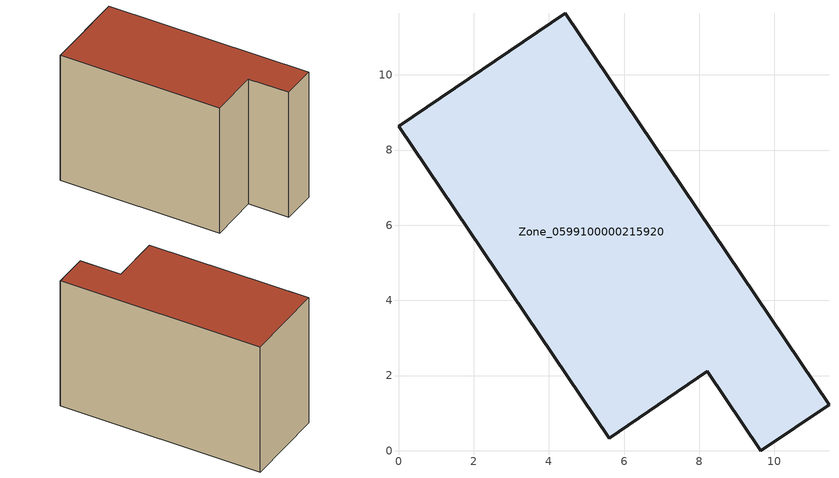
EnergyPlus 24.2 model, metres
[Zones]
Zone_0599100000215920
 floor ground (C_G): 0,8.64 4.44,11.64 11.45,1.23 9.64,0 8.21,2.11 5.6,0.34 z0.2
 wall outside (C_F): 4.44,11.64 0,8.64 5.6,0.34 8.21,2.11 9.64,0 11.45,1.23 4.44,11.64 z0.2:8.55
 roof outside (C_R): 11.45,1.23 4.44,11.64 0,8.64 5.6,0.34 8.21,2.11 9.64,0 z8.55
[BUILDING]
Pand.0599100000215920: North Axis=0; Terrain=City; Loads Convergence Tolerance Value=0.04; Temperature Convergence Tolerance Value=0.4; Solar Distribution=FullExterior; Maximum Number of Warmup Days=25; Minimum Number of Warmup Days=1
[Site:Location]
Rotterdam.The.Hague.AP_ZH_NLD Design_Conditions: Latitude=51.96; Longitude=4.45; Time Zone=1; Elevation=-4.5
[SITE:GROUNDTEMPERATURE:BUILDINGSURFACE]
18, 18, 18, 18, 18, 18, 18, 18, 18, 18, 18, 18
[MATERIAL] Thermal Absorptance=0.9; Solar Absorptance=0.7; Visible Absorptance=0.7
Name | Roughness | Thickness | Conductivity | Density | Specific Heat
G.TI.1975-1991 | MediumSmooth | 0.15 | 0.288461 | 540 | 1210
F.TI.1975-1991 | Rough | 0.3 | 0.230769 | 1920 | 840
R.TI.1975-1991 | MediumRough | 0.2 | 0.153846 | 1500 | 1000
[CONSTRUCTION]
C_G: G.TI.1975-1991
C_F: F.TI.1975-1991
C_R: R.TI.1975-1991
[ZONE]
Zone_0599100000215920: Type=1; Multiplier=1; Ceiling Height=Autocalculate; Volume=Autocalculate; Floor Area=autocalculate; Part of Total Floor Area=Yes
[ZONEINFILTRATION:DESIGNFLOWRATE]
Infil_Zone_0599100000215920: Zone or ZoneList or Space or SpaceList=Zone_0599100000215920; Schedule=AlwaysOn; Design Flow Rate Calculation Method=Flow/Area; Flow Rate per Floor Area=0.003; Constant Term Coefficient=1; Temperature Term Coefficient=0; Velocity Term Coefficient=0; Velocity Squared Term Coefficient=0
[HVACTEMPLATE:ZONE:IDEALLOADSAIRSYSTEM]
Zone_0599100000215920: Maximum Heating Supply Air Temperature=50; Minimum Cooling Supply Air Temperature=13; Maximum Heating Supply Air Humidity Ratio=0.0156; Minimum Cooling Supply Air Humidity Ratio=0.0077; Heating Limit=NoLimit; Cooling Limit=NoLimit; Dehumidification Control Type=ConstantSensibleHeatRatio; Cooling Sensible Heat Ratio=0.7; Dehumidification Setpoint=60; Humidification Control Type=None; Humidification Setpoint=30; Outdoor Air Method=None; Outdoor Air Flow Rate per Person=0.00944; Outdoor Air Flow Rate per Zone Floor Area=0; Outdoor Air Flow Rate per Zone=0; Demand Controlled Ventilation Type=None; Outdoor Air Economizer Type=NoEconomizer; Heat Recovery Type=None; Sensible Heat Recovery Effectiveness=0.7; Latent Heat Recovery Effectiveness=0.65
[ZONECONTROL:THERMOSTAT]
ThermostatControl_Zone_0599100000215920: Zone or ZoneList=Zone_0599100000215920; Control Type Schedule=DualSetpointControlType; Control 1=Thermostat_Zone_0599100000215920; Temperature Difference Between Cutout And Setpoint=0
[THERMOSTATSETPOINT:DUALSETPOINT]
Thermostat_Zone_0599100000215920: Heating Setpoint Temperature Schedule=HeatingSetpoint_Zone_0599100000215920; Cooling Setpoint Temperature Schedule=CoolingSetpoint_Zone_0599100000215920
[SCHEDULE:COMPACT]
HeatingSetpoint_Zone_0599100000215920: Through: 12/31, For: AllDays, Until: 24:00, 21
CoolingSetpoint_Zone_0599100000215920: Through: 12/31, For: AllDays, Until: 24:00, 24
DualSetpointControlType: Through: 12/31, For: AllDays, Until: 24:00, 4
AlwaysOn: Through: 12/31, For: AllDays, Until: 24:00, 1
